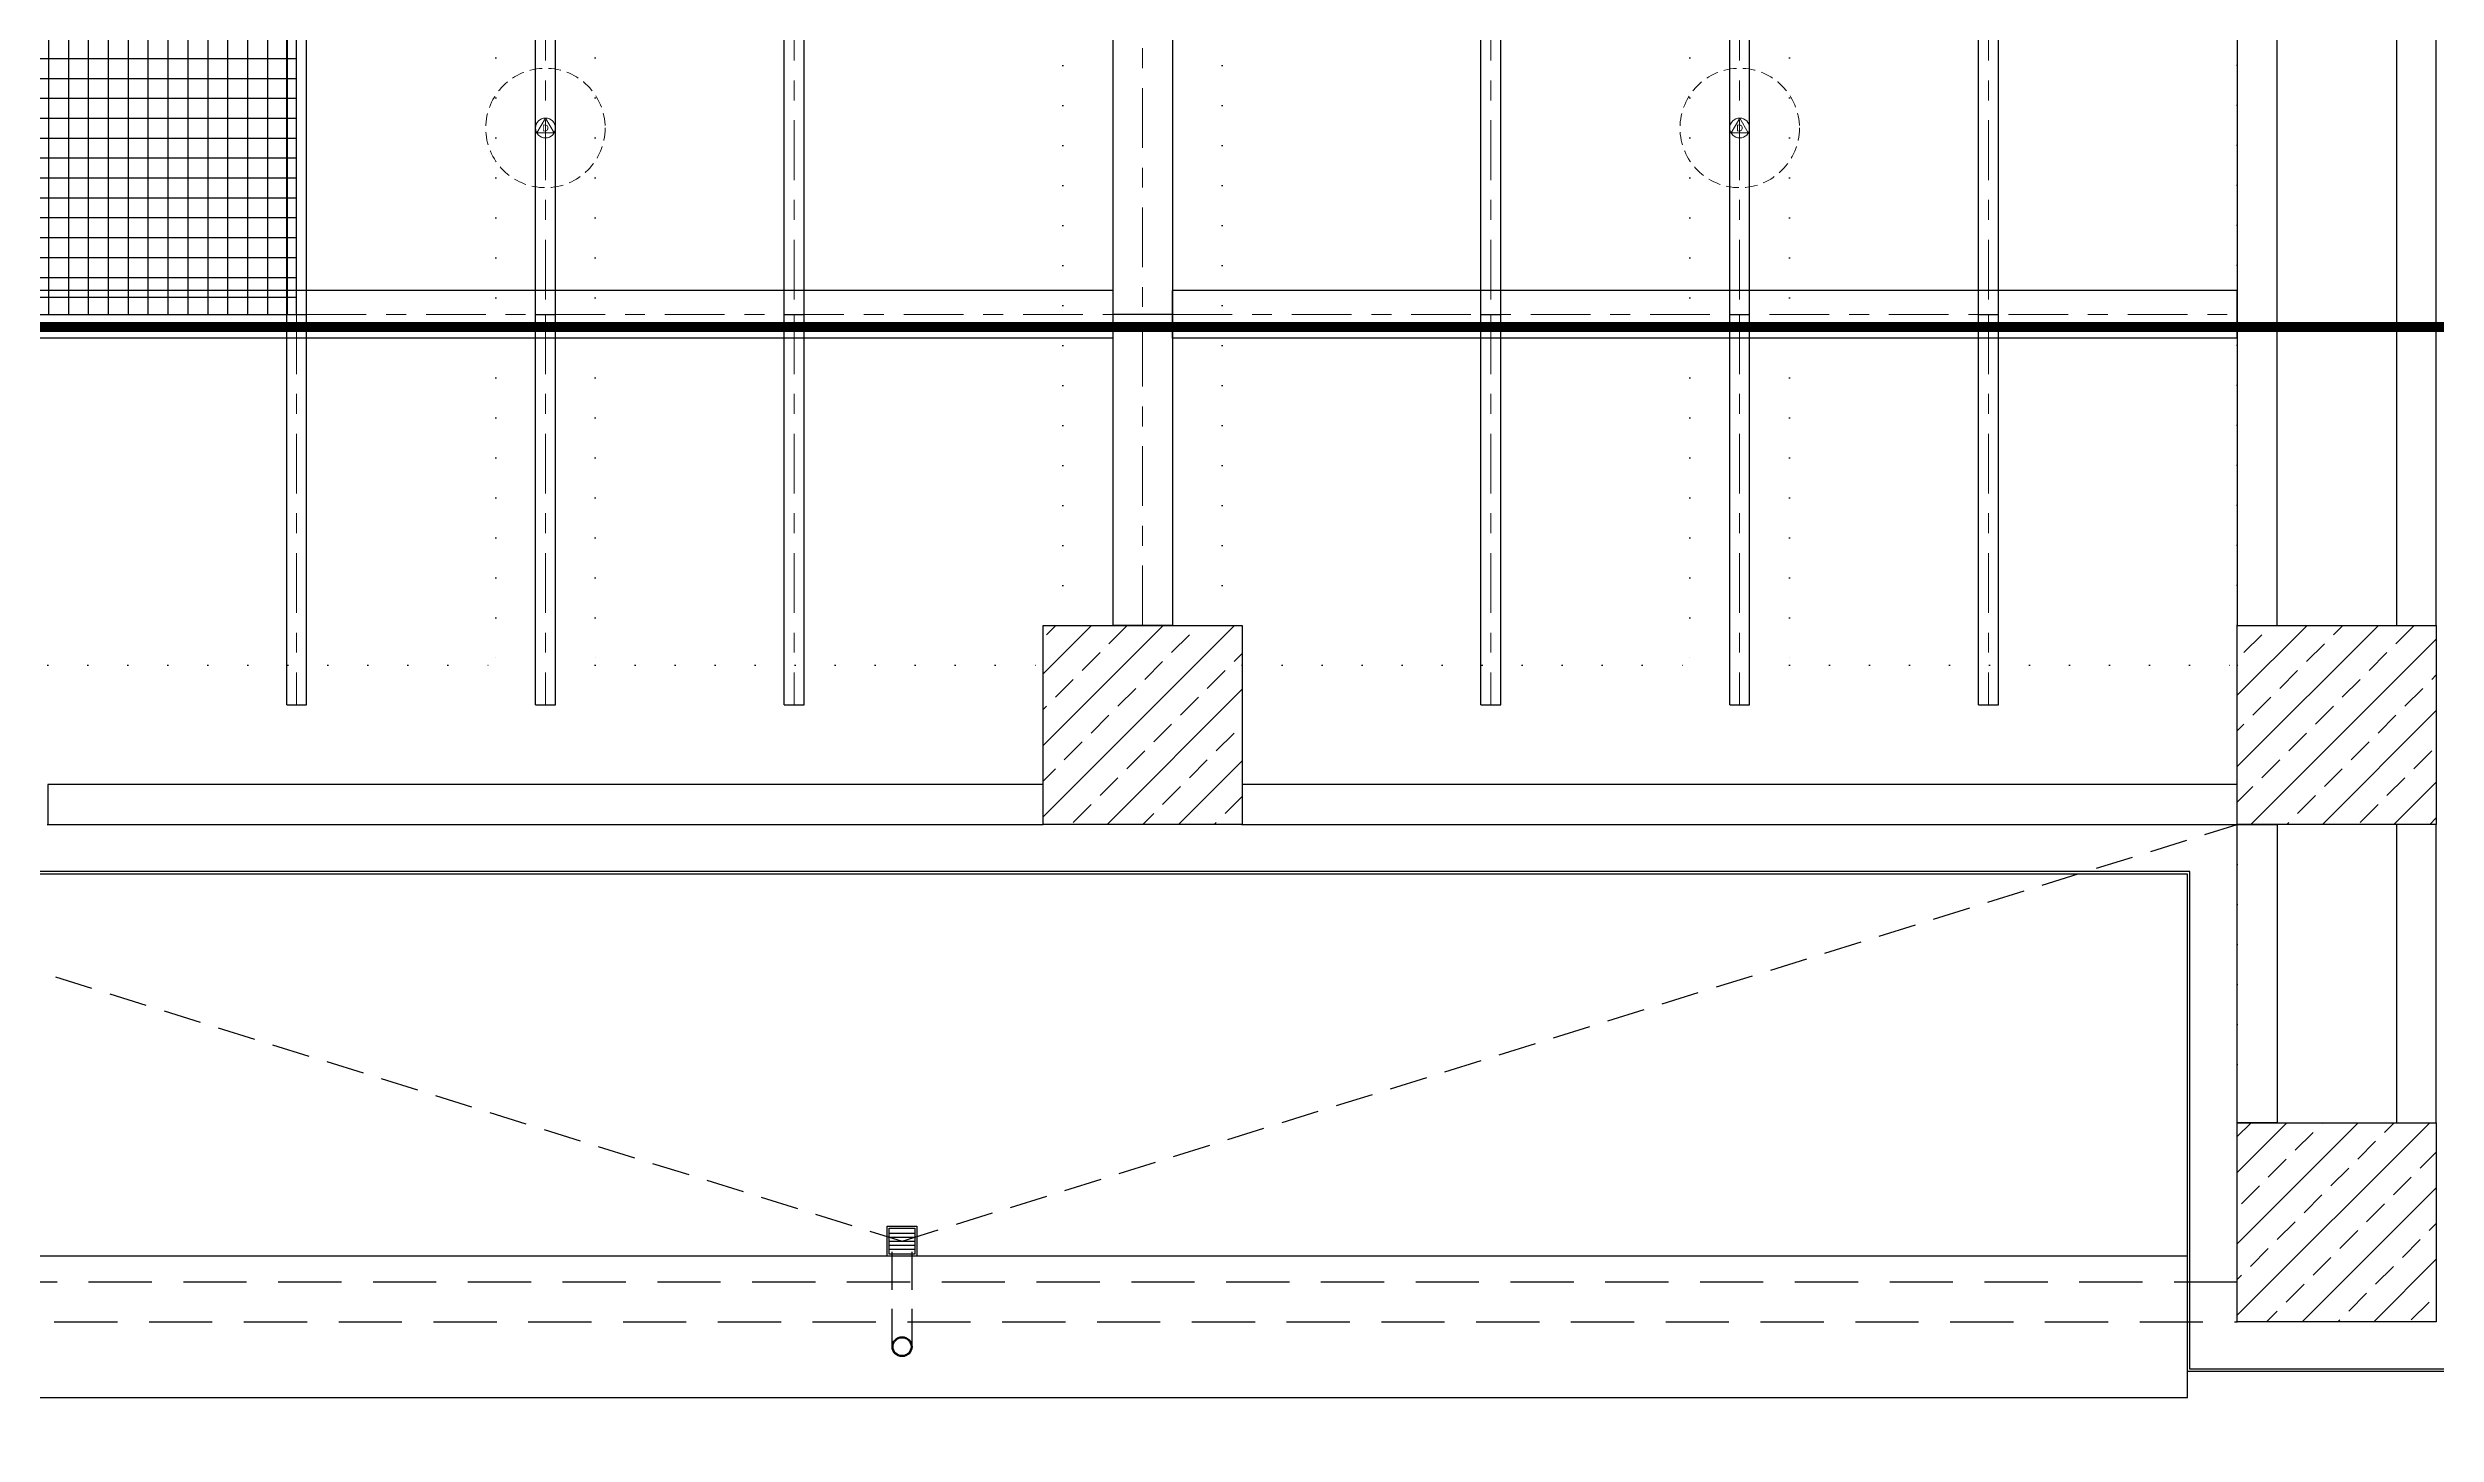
# Model space of a CAD drawing. Header units: centimetres. Extents: x 405564 to 502064, y 46284 to 60634.
# Drawn here: x 450150 to 451350, y 51776 to 52473 of the extents above; entities that cross this region are included whole.
import ezdxf
from ezdxf import colors
from ezdxf.entities.mleader import LeaderData, LeaderLine
from ezdxf.enums import TextEntityAlignment as Align
from ezdxf.math import Vec2, Vec3
from ezdxf.xclip import XClip

# ---------------------------------------------------------------- set-up
doc = ezdxf.new("R2010")
doc.units = ezdxf.units.CM
doc.header["$XCLIPFRAME"] = 0
for name, pattern in [('ACAD_ISO07W100', [3, 0, -3]), ('BORDER', [1.75, 0.5, -0.25, 0.5, -0.25, 0, -0.25]), ('DASHDOT', [25.4, 12.7, -6.35, 0, -6.35]), ('DOT', [0.25, 0, -0.25]), ('HIDDEN', [9.525, 6.35, -3.175]), ('XKITLINE03', [6, 3, -1, 1, -1])]:
    doc.linetypes.add(name, pattern=pattern)
doc.layers.get('0').update_dxf_attribs({"color": 8, "lineweight": 9})
for name, color, linetype, lineweight in [('---___EB_draft00_parselsiniri', 8, 'BORDER', 9), ('0-KRCN-AYDINLATMA-130426', 8, 'Continuous', 9), ('0-KRCN-MİMARİ-220526', 8, 'Continuous', 9), ('OL_Ic', 8, 'Continuous', 9)]:
    doc.layers.add(name, color=color, linetype=linetype, lineweight=lineweight)
for name, color, linetype in [('AS_DOS_TERAS_UST', 8, 'ACAD_ISO07W100'), ('AS_DUV', 8, 'Continuous'), ('AS_DUV_CIMENTO ESASLI PANEL CEPHE KAPLAMASI', 8, 'Continuous'), ('AS_DUV_GAZBETON', 8, 'Continuous'), ('AS_GOR_UZAK2', 8, 'Continuous'), ('AS_PRFL_CELIK', 8, 'Continuous'), ('AS_PRFL_CELIK AKS', 8, 'Continuous'), ('AS_PRFL_CELIK KEDI YOLU', 8, 'Continuous'), ('AS_PYZ_BINA', 8, 'Continuous'), ('AS_TA_BETONARME', 5, 'Continuous'), ('AS_TA_HIDDEN', 8, 'HIDDEN'), ('AS_TA_TARAMA', 8, 'Continuous'), ('AS_TES_SUZGEC', 171, 'Continuous')]:
    doc.layers.add(name, color=color, linetype=linetype)
doc.styles.add('2', font='arial.ttf', dxfattribs={"width": 0.9, "height": 200})
doc.styles.add('Normal_ITL', font='swissi.ttf')
pattern_1 = [(225, (17560.68, -7819.299), (17.96051, -17.96051), []), (225, (17542.72, -7819.299), (17.96051, -17.96051), [12.7, -6.35])]

# ---------------------------------------------------------------- blocks, each defined once
blk = doc.blocks.new('KD')
at = {"layer": '0-KRCN-AYDINLATMA-130426'}
for p, q in [((0, 5), (-4.3, -2.5)), ((4.3, -2.5), (0, 5)), ((4.3, -2.5), (-4.3, -2.5))]:
    blk.add_line(p, q, dxfattribs=at)
at = {"layer": '0-KRCN-AYDINLATMA-130426', "linetype": 'HIDDEN'}
blk.add_circle((0, 0), 30, dxfattribs=at)
at = {"layer": '0-KRCN-AYDINLATMA-130426'}
blk.add_circle((0, 0), 5, dxfattribs=at)
at = {"layer": '0-KRCN-AYDINLATMA-130426', "style": '2'}
blk.add_text('D', height=3.36, dxfattribs=at).set_placement((0, 0), align=Align.MIDDLE_CENTER)
blk = doc.blocks.new('G$C27E741DA')
at = {"layer": '0-KRCN-AYDINLATMA-130426'}
for p in [(12335.7, 5298.5), (12935.7, 5298.5)]:
    blk.add_blockref('KD', p, dxfattribs=at)
blk = doc.blocks.new('PLATFORM IZGARASI VE KEDI YOLU YERLESIMI')
at = {"layer": 'AS_PRFL_CELIK KEDI YOLU', "transparency": 33554687}
h = blk.add_hatch(dxfattribs=at)
h.set_pattern_fill('_USER', color=15, scale=10, double=1, pattern_type=0)
h.set_pattern_definition([(0, (-443149.746, -16832.563), (0, 10), []), (90, (-443149.746, -16832.563), (-10, 6e-16), [])])
h.paths.add_polyline_path([(7550, -2400), (7500, -2400), (7500, -2300), (7550, -2300), (7550, -1900), (7975, -1900), (7975, -2175), (8100, -2175), (8100, -1900), (8100, -1800), (8100, -1250), (7975, -1250), (7975, -1800), (7125, -1800), (7125, -950), (7250, -950), (7250, -750), (7125, -750), (7125, -800), (6050, -800), (6050, -750), (5924.6, -750), (5924.6, -800), (3050, -800), (3050, -550), (2925, -550), (2925, -800), (1975, -800), (1975, -550), (1850, -550), (1850, -800), (1125, -800), (1125, -900), (1250, -900), (1250, -950), (1375, -950), (1375, -900), (6950, -900), (6950, -1250), (6775, -1250), (6775, -1400), (6950, -1400), (6950, -1700), (7000, -1700), (7000, -1800), (3900, -1800), (3900, -1700), (3950, -1700), (3950, -1550), (3775, -1550), (3775, -1800), (615, -1800), (615, -1900), (1190, -1900), (1190, -1940), (1290, -1940), (1290, -1900), (2450, -1900), (2450, -2175), (1725, -2175), (1725, -2700), (1550, -2700), (1550, -2850), (1850, -2850), (1850, -2275), (2575, -2275), (2575, -1900), (3350, -1900), (3350, -2300), (3400, -2300), (3400, -2400), (3350, -2400), (3350, -3300), (3400, -3300), (3400, -3400), (3350, -3400), (3350, -3556.2), (3525, -3556.2), (3525, -3000), (3650, -3000), (3650, -2850), (3525, -2850), (3525, -1900), (4850, -1900), (4850, -2350), (4725, -2350), (4725, -2545), (4850, -2545), (4850, -2850), (4975, -2850), (4975, -1900), (7375, -1900), (7375, -2350), (7000, -2350), (7000, -2400), (6950, -2400), (6950, -3000), (6775, -3000), (6775, -2850), (6650, -2850), (6650, -3000), (6650, -3150), (6950, -3150), (6950, -3300), (7000, -3300), (7000, -3400), (6950, -3400), (6950, -4337.5), (6525, -4337.5), (6525, -4493.7), (7125, -4493.7), (7125, -3712.5), (7250, -3712.5), (7250, -3556.2), (7125, -3556.2), (7125, -2550), (7375, -2550), (7375, -2700), (7975, -2700), (7975, -3000), (8100, -3000), (8100, -2550), (7550, -2550)])
at = {"layer": 'AS_PRFL_CELIK KEDI YOLU', "color": 4}
blk.add_lwpolyline([(6525, -4493.7), (7125, -4493.7), (7125, -3712.5), (7250, -3712.5), (7250, -3556.2), (7125, -3556.2), (7125, -2550), (7375, -2550), (7375, -2700), (7975, -2700), (7975, -3000), (8100, -3000), (8100, -2550), (7550, -2550), (7550, -2400), (7500, -2400), (7500, -2300)], dxfattribs=at)
blk = doc.blocks.new('OPK-site-surrounding-R01')
at = {"layer": '---___EB_draft00_parselsiniri', "linetype": 'DASHDOT', "ltscale": 5, "const_width": 5, "flags": 128}
blk.add_lwpolyline([(-303.7, 52.5), (22545.3, 391.1), (23723.4, -711), (24047.6, -4450), (-299.9, -4450)], close=True, dxfattribs=at)
blk = doc.blocks.new('catı suzgec tip')
for p, q in [((-6.5, 6.5), (6.5, 6.5)), ((-6.5, -6.5), (-6.5, 6.5)), ((-6.5, 4), (6.5, 4)), ((-6.5, 2), (6.5, 2)), ((-6.5, 0), (6.5, 0)), ((6.5, 6.5), (6.5, -6.5)), ((-6.5, -2), (6.5, -2)), ((-6.5, -4), (6.5, -4)), ((6.5, -6.5), (-6.5, -6.5))]:
    blk.add_line(p, q)
blk.add_lwpolyline([(-7.5, 7.5), (7.5, 7.5), (7.5, -7.5), (-7.5, -7.5)], close=True)
blk = doc.blocks.new('catı yagmur inis tip')
at = {"linetype": 'ByBlock'}
for radius in [5, 4.5]:
    blk.add_circle((0, 0), radius, dxfattribs=at)
blk = doc.blocks.new('A$C48c69b65')
at = {"layer": 'AS_PRFL_CELIK'}
for p, q in [((7535, -3400), (7535, -4650)), ((7565, -3400), (7565, -4650)), ((7120, -4493.7), (7120, -3556.2)), ((7130, -4493.7), (7130, -3556.2)), ((7245, -4493.7), (7245, -3556.2)), ((7255, -4493.7), (7255, -3556.2)), ((7370, -4493.7), (7370, -3556.2)), ((7380, -4493.7), (7380, -3556.2)), ((7720, -4493.7), (7720, -3556.2)), ((7730, -4493.7), (7730, -3556.2)), ((7845, -4493.7), (7845, -3556.2)), ((7855, -4493.7), (7855, -3556.2)), ((7970, -4493.7), (7970, -3556.2)), ((7980, -4493.7), (7980, -3556.2)), ((7535, -4481.7), (950, -4481.7)), ((8100, -4481.7), (7565, -4481.7)), ((7565, -4505.7), (7565, -4481.7)), ((8100, -4505.7), (8100, -4481.7)), ((7120, -4690), (7120, -4493.7)), ((7120, -4493.7), (7130, -4493.7)), ((7120, -4493.7), (7130, -4493.7)), ((7130, -4690), (7130, -4493.7)), ((7245, -4690), (7245, -4493.7)), ((7245, -4493.7), (7255, -4493.7)), ((7245, -4493.7), (7255, -4493.7)), ((7255, -4690), (7255, -4493.7)), ((7370, -4690), (7370, -4493.7)), ((7370, -4493.7), (7380, -4493.7)), ((7370, -4493.7), (7380, -4493.7)), ((7380, -4690), (7380, -4493.7)), ((7565, -4493.7), (7535, -4493.7)), ((7720, -4690), (7720, -4493.7)), ((7720, -4493.7), (7730, -4493.7)), ((7720, -4493.7), (7730, -4493.7)), ((7730, -4690), (7730, -4493.7)), ((7845, -4690), (7845, -4493.7)), ((7845, -4493.7), (7855, -4493.7)), ((7845, -4493.7), (7855, -4493.7)), ((7855, -4690), (7855, -4493.7)), ((7970, -4690), (7970, -4493.7)), ((7970, -4493.7), (7980, -4493.7)), ((7970, -4493.7), (7980, -4493.7)), ((7980, -4690), (7980, -4493.7)), ((7535, -4505.7), (950, -4505.7)), ((8100, -4505.7), (7565, -4505.7)), ((7565, -4650), (7535, -4650)), ((7542.5, -4650), (7542.5, -4650)), ((7557.5, -4650), (7557.5, -4650)), ((7120, -4690), (7130, -4690)), ((7245, -4690), (7255, -4690)), ((7370, -4690), (7380, -4690)), ((7720, -4690), (7730, -4690)), ((7845, -4690), (7855, -4690)), ((7970, -4690), (7980, -4690))]:
    blk.add_line(p, q, dxfattribs=at)
at = {"layer": 'AS_PRFL_CELIK AKS', "linetype": 'XKITLINE03', "lineweight": 0, "ltscale": 10}
for p, q in [((7550, -4650), (7550, -3400)), ((7125, -3556.2), (7125, -4493.7)), ((7250, -3556.2), (7250, -4493.7)), ((7375, -3556.2), (7375, -4493.7)), ((7725, -3556.2), (7725, -4493.7)), ((7850, -3556.2), (7850, -4493.7)), ((7975, -3556.2), (7975, -4493.7)), ((50, -4493.7), (7535, -4493.7)), ((7125, -4493.7), (7125, -4690)), ((7250, -4493.7), (7250, -4690)), ((7375, -4493.7), (7375, -4690)), ((7565, -4493.7), (8100, -4493.7)), ((7725, -4493.7), (7725, -4690)), ((7850, -4493.7), (7850, -4690)), ((7975, -4493.7), (7975, -4690))]:
    blk.add_line(p, q, dxfattribs=at)
blk = doc.blocks.new('A$Ca63a641c')
at = {"layer": 'AS_PYZ_BINA'}
ml = blk.add_multileader_mtext('Standard', dxfattribs=at)
ml.set_content('EST boyalı panel çit ve panel çit kapı (AS 51.101)', color=256, style='Normal_ITL')
ml.set_leader_properties()
ml.build(insert=Vec2(0, 0))
ml.multileader.update_dxf_attribs({"dogleg_length": 0.379, "arrow_head_size": 17, "scale": 75})
ctx = ml.context
ctx.base_point, ctx.scale, ctx.char_height, ctx.arrow_head_size, ctx.landing_gap_size, ctx.plane_origin = Vec3(140.5, 464.3), 75, 20, 17, 14.2, Vec3(92.5, 620.1)
notes = []
notes.append((ctx, [(0, (1, 1, 0), (112.1, 464.3), (1, 0), 28.4, [(0, [(68.5, 410)], 0, [])])]))
ctx.mtext.insert, ctx.mtext.width, ctx.mtext.flow_direction = Vec3(154.7, 477.5), 604.563, 5
for ctx, leaders in notes:
    for number, flags, end, landing, length, lines in leaders:
        leader = LeaderData()
        leader.index, (leader.has_last_leader_line, leader.has_dogleg_vector, leader.attachment_direction) = number, flags
        leader.last_leader_point, leader.dogleg_vector, leader.dogleg_length = Vec3(end), Vec3(landing), length
        for number, points, colour, breaks in lines:
            line = LeaderLine()
            line.index, line.vertices, line.color, line.breaks = number, Vec3.list(points), colors.encode_raw_color(colour), breaks
            leader.lines.append(line)
        ctx.leaders.append(leader)
blk = doc.blocks.new('A$C85dec720')
at = {"layer": 'OL_Ic'}
blk.add_blockref('A$Ca63a641c', (5315.08, 5344.25, 28.4), dxfattribs=at)
blk = doc.blocks.new('A$C6A10300A')
at = {"layer": 'AS_TA_TARAMA'}
h = blk.add_hatch(dxfattribs=at)
h.set_pattern_fill('ANSI33', color=256, scale=4, angle=180)
h.set_pattern_definition([(225, (14313.18, -8756.454), (17.9605, -17.9605), []), (225, (14295.22, -8756.454), (17.9605, -17.9605), [12.7, -6.35])])
h.paths.add_polyline_path([(13185.68, -8701.45), (13285.68, -8701.45), (13285.68, -8801.45), (13185.68, -8801.45)])
at = {"layer": 'AS_DOS_TERAS_UST', "linetype": 'DOT', "ltscale": 80}
for p, q in [((13285.68, -8451.45), (13285.68, -7201.45)), ((13285.68, -8451.45), (13520.68, -8451.45)), ((12085.68, -8551.45), (12585.68, -8551.45)), ((12685.68, -8551.45), (13185.68, -8551.45)), ((13185.68, -8551.45), (13185.68, -8701.45))]:
    blk.add_line(p, q, dxfattribs=at)
at = {"layer": 'AS_DUV_GAZBETON'}
for points in [[(13285.68, -8451.45), (13285.68, -7201.45), (13265.68, -7201.45), (13265.68, -8451.45)], [(12585.68, -8531.45), (12085.68, -8531.45), (12085.68, -8551.45), (12585.68, -8551.45)], [(13185.68, -8531.45), (12685.68, -8531.45), (12685.68, -8551.45), (13185.68, -8551.45)], [(13185.68, -8701.45), (13185.68, -8551.45), (13205.68, -8551.45), (13205.68, -8701.45)], [(13285.68, -8701.45), (13285.68, -8551.45), (13265.68, -8551.45), (13265.68, -8701.45)]]:
    blk.add_lwpolyline(points, close=True, dxfattribs=at)
at = {"layer": 'AS_GOR_UZAK2'}
blk.add_lwpolyline([(13160.68, -8768.45), (5160.68, -8768.45), (5160.68, -8839.45), (13160.68, -8839.45)], close=True, dxfattribs=at)
at = {"layer": 'AS_TA_BETONARME'}
blk.add_lwpolyline([(13185.68, -8701.45), (13285.68, -8701.45), (13285.68, -8801.45), (13185.68, -8801.45)], close=True, dxfattribs=at)
at = {"layer": 'AS_TA_HIDDEN', "ltscale": 5}
blk.add_lwpolyline([(5135.68, -8801.45), (13185.68, -8801.45), (13185.68, -8781.45), (5135.68, -8781.45)], close=True, dxfattribs=at)
at = {"layer": 'AS_TES_SUZGEC', "linetype": 'HIDDEN', "ltscale": 3}
for points in [[(11844.01, -8551.45), (12514.85, -8760.95), (13185.68, -8551.45)], [(12509.85, -8813.95), (12509.85, -8760.95)], [(12519.85, -8813.95), (12519.85, -8760.95)]]:
    blk.add_lwpolyline(points, dxfattribs=at)
at = {"layer": 'AS_DUV'}
ref = blk.add_blockref('A$C85dec720', (28900.96, -17748.98), dxfattribs=dict(at, rotation=105.0255580063709))
XClip(ref).set_block_clipping_path([(6220.3367769278, 6783.7313721173), (4126.4071464743, -1017.0000000052), (7354.8298234051, -1883.5969356479), (9448.7594538586, 5917.1344364745)])
at = {"layer": 'AS_PRFL_CELIK'}
blk.add_blockref('PLATFORM IZGARASI VE KEDI YOLU YERLESIMI', (5085.68, -3801.45), dxfattribs=at)
at = {"layer": 'AS_TES_SUZGEC'}
for name, p in [('catı suzgec tip', (12514.85, -8760.95)), ('catı yagmur inis tip', (12514.85, -8813.95))]:
    blk.add_blockref(name, p, dxfattribs=at)
at = {"layer": 'AS_TA_TARAMA'}
h = blk.add_hatch(dxfattribs=at)
h.set_pattern_fill('ANSI33', color=256, scale=4, angle=180)
h.set_pattern_definition(pattern_1)
h.paths.add_polyline_path([(12585.68, -8451.45), (12685.68, -8451.45), (12685.68, -8551.45), (12585.68, -8551.45)], flags=17)
h = blk.add_hatch(dxfattribs=at)
h.set_pattern_fill('ANSI33', color=256, scale=4, angle=180)
h.set_pattern_definition(pattern_1)
h.paths.add_polyline_path([(13185.68, -8451.45), (13285.68, -8451.45), (13285.68, -8551.45), (13185.68, -8551.45)], flags=17)
at = {"layer": 'AS_DOS_TERAS_UST', "linetype": 'DOT', "ltscale": 80}
for p, q in [((12310.68, -7201.45), (12310.68, -8471.45)), ((12360.68, -7201.45), (12360.68, -8471.45)), ((12595.68, -8451.45), (12595.68, -7201.45)), ((12675.68, -8451.45), (12675.68, -7201.45)), ((12910.68, -7201.45), (12910.68, -8471.45)), ((12960.68, -7201.45), (12960.68, -8471.45)), ((13185.68, -8471.45), (13185.68, -7201.45)), ((13185.68, -8471.45), (13185.68, -7201.45)), ((12085.68, -8471.45), (12310.68, -8471.45)), ((12360.68, -8471.45), (12585.68, -8471.45)), ((12685.68, -8471.45), (12910.68, -8471.45)), ((12960.68, -8471.45), (13185.68, -8471.45))]:
    blk.add_line(p, q, dxfattribs=at)
at = {"layer": 'AS_DUV_CIMENTO ESASLI PANEL CEPHE KAPLAMASI'}
for points in [[(13310.68, -7608.45), (13310.68, -8826.45), (13160.68, -8826.45), (13160.68, -8576.45), (5160.68, -8576.45), (5160.68, -8826.45), (5060.68, -8826.45), (5060.68, -6076.45), (5360.68, -6076.45), (5360.68, -5626.45), (4960.68, -5626.45), (4960.68, -5146.45), (5060.68, -5146.45), (5060.68, -3776.45), (13440.68, -3776.45), (13440.68, -3808.95)], [(13309.43, -7608.45), (13309.43, -8825.2), (13161.93, -8825.2), (13161.93, -8575.2), (5159.43, -8575.2), (5159.43, -8825.2), (5061.93, -8825.2), (5061.93, -6077.7), (5361.93, -6077.7), (5361.93, -5625.2), (4961.93, -5625.2), (4961.93, -5147.7), (5061.93, -5147.7), (5061.93, -3777.7), (13439.43, -3777.7), (13439.43, -3808.95)]]:
    blk.add_lwpolyline(points, dxfattribs=at)
at = {"layer": 'AS_DUV_GAZBETON'}
blk.add_lwpolyline([(13205.68, -8451.45), (13205.68, -7201.45), (13185.68, -7201.45), (13185.68, -8451.45)], close=True, dxfattribs=at)
at = {"layer": 'AS_TA_BETONARME'}
for points in [[(12585.68, -8451.45), (12685.68, -8451.45), (12685.68, -8551.45), (12585.68, -8551.45)], [(13185.68, -8451.45), (13285.68, -8451.45), (13285.68, -8551.45), (13185.68, -8551.45)]]:
    blk.add_lwpolyline(points, close=True, dxfattribs=at)
ref = blk.add_blockref('OPK-site-surrounding-R01', (5135.68, -3851.45))
XClip(ref).set_block_clipping_path([(-5135.679684336, -9648.5463532069), (26364.320315664, 3851.4536467931)])
blk.add_blockref('A$C48c69b65', (5085.68, -3801.45))

msp = doc.modelspace()

# ---------------------------------------------------------------- block references
at = {"layer": '0-KRCN-AYDINLATMA-130426'}
msp.add_blockref('G$C27E741DA', (438064.1, 47134), dxfattribs=at)

# ---------------------------------------------------------------- next in the draw order: block references
at = {"layer": '0-KRCN-MİMARİ-220526'}
msp.add_blockref('A$C6A10300A', (438064.1, 60634), dxfattribs=at)

doc.saveas('drawing.dxf')
